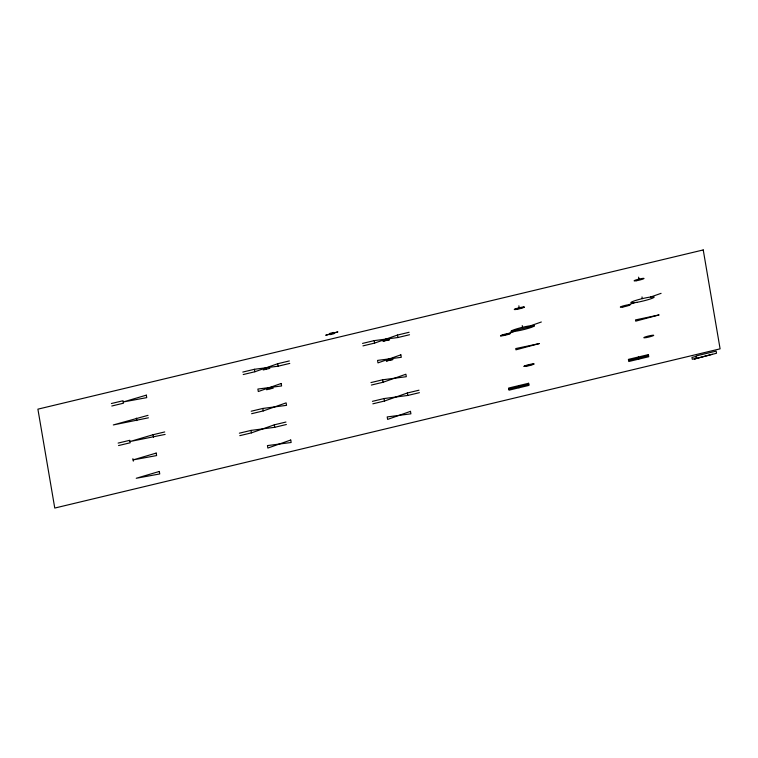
<?xml version="1.0" encoding="UTF-8"?>
<svg xmlns="http://www.w3.org/2000/svg" width="758" height="758" viewBox="0 0 758 758"><rect width="100%" height="100%" fill="white"/><g stroke="black" fill="none" stroke-linecap="round" stroke-linejoin="round"><path stroke-width="1.14" d="M263.187 369.951L269.857 368.35M266.579 389.754L273.231 388.134M243.204 374.547L254.849 371.761L277.712 363.717L289.357 360.931M362.959 345.885L374.604 343.099L397.476 335.055L409.121 332.269M251.609 413.707L263.253 410.921L286.117 402.868L286.543 405.35L262.827 408.448L251.182 411.234M508.959 333.387L514.654 331.379M530.827 325.694L541.335 321.989M371.373 385.055L383.017 382.269L405.881 374.225L406.307 376.698L382.591 379.796L370.946 382.582M239.784 435.661L251.429 432.875L274.301 424.831L285.946 422.035M628.714 304.725L634.418 302.717M650.582 297.032L661.09 293.337M372.841 403.825L384.486 401.029L407.359 392.985L419.003 390.199M148.028 415.346L113.302 424.944L148.445 417.819M386.22 340.124L382.961 341.299L389.603 339.707L386.22 340.124L386.04 339.082M389.593 359.898L386.334 361.073L392.985 359.491L389.593 359.898L389.413 358.856M111.379 403.531L123.023 400.745L123.44 403.218L111.796 406.004M242.778 372.074L254.423 369.288L278.139 366.19L289.783 363.404M362.542 343.412L374.187 340.626L397.893 337.528L409.547 334.742M514.341 309.482L524.233 307.113A5.088 0.531 -13.5 0 0 516.738 308.43A5.088 0.531 -13.5 0 0 516.89 309.34A5.088 0.531 -13.5 0 0 524.233 307.113M511.138 331.312L534.343 325.76A11.976 1.251 -13.5 0 0 516.738 328.858A11.976 1.251 -13.5 0 0 517.098 331A11.976 1.251 -13.5 0 0 534.39 325.75M500.488 335.803L510.494 333.406A5.145 0.54 -13.5 0 0 502.905 334.742A5.145 0.54 -13.5 0 0 503.066 335.661A5.145 0.54 -13.5 0 0 510.494 333.406M118.125 443.089L129.77 440.303L130.186 442.776L118.542 445.562M153.059 434.732L164.704 431.946M153.486 437.205L153.059 434.713L129.978 441.544L165.13 434.419M239.367 433.188L251.012 430.402L274.718 427.304L286.372 424.508M372.415 401.352L384.069 398.556L407.776 395.458L419.42 392.672M524.043 366.351L533.935 363.982A5.088 0.531 -13.5 0 0 526.44 365.299A5.088 0.531 -13.5 0 0 526.592 366.209A5.088 0.531 -13.5 0 0 533.935 363.982M508.826 389.11L528.8 384.334M628.59 360.448L648.554 355.673M712.33 354.261L694.319 359.017L716.509 353.256L716.149 351.134L696.185 355.919L696.555 358.032M638.624 277.163L638.956 279.105M641.998 296.946L642.291 298.643M638.397 356.999L638.757 359.121M518.87 305.825L519.287 308.298M522.243 325.599L522.527 327.295M518.633 385.661L518.993 387.783M397.476 335.055L397.893 337.528M407.359 392.985L407.776 395.458M382.591 379.796L383.017 382.269M374.187 340.626L374.604 343.099M384.069 398.556L384.486 401.029M277.712 363.717L278.139 366.19M266.285 367.734L266.494 368.975M269.659 387.518L269.867 388.759M274.301 424.831L274.718 427.304M262.827 408.448L263.253 410.921M254.423 369.288L254.849 371.761M251.012 430.402L251.429 432.875M136.374 418.122L136.8 420.605M132.896 458.675L133.323 461.148M281.171 383.482L258.298 391.526L257.881 389.053L281.597 385.955L281.171 383.482M400.849 354.839L377.977 362.883L377.56 360.41L401.276 357.312L400.849 354.839M290.731 440.019L267.858 448.063L267.441 445.59L291.148 442.492L290.731 440.019M410.485 411.357L387.622 419.401L387.196 416.928L410.912 413.83L410.485 411.357M146.313 395.155L123.232 401.977L146.73 397.637L146.313 395.155M156.186 453.085L133.114 459.907L156.612 455.577L156.186 453.085M159.322 471.457L136.241 478.279L159.749 473.94L159.322 471.457M539.165 343.611L515.952 349.817L515.743 348.566L539.165 343.611M658.92 314.958L635.716 321.155L635.498 319.914L658.92 314.958M333.681 332.468L329.758 333.406L329.967 334.648L333.89 333.709L333.681 332.468M337.746 331.938L325.902 335.178L337.746 331.938M703.235 249.941L37.9 409.159L54.765 508.059L720.1 348.841L703.235 249.941M528.62 383.273L508.646 388.049L509.006 390.171L528.98 385.386L528.62 383.273M648.374 354.611L628.41 359.387L628.77 361.509L648.744 356.734L648.374 354.611M695.958 356.468L691.969 357.425L692.281 359.283L696.27 358.326L695.958 356.468M636.625 280.697A5.135 0.54 -13.5 0 0 644.044 278.442A5.135 0.54 -13.5 0 0 636.474 279.778A5.135 0.54 -13.5 0 0 636.625 280.697M622.83 306.999A5.135 0.54 -13.5 0 0 630.239 304.754A5.135 0.54 -13.5 0 0 622.669 306.08A5.135 0.54 -13.5 0 0 622.83 306.999M636.862 302.338A11.976 1.251 -13.5 0 0 654.145 297.089A11.976 1.251 -13.5 0 0 636.493 300.196A11.976 1.251 -13.5 0 0 636.862 302.338M646.328 337.566A5.135 0.54 -13.5 0 0 653.737 335.311A5.135 0.54 -13.5 0 0 646.176 336.647A5.135 0.54 -13.5 0 0 646.328 337.566"/></g></svg>
